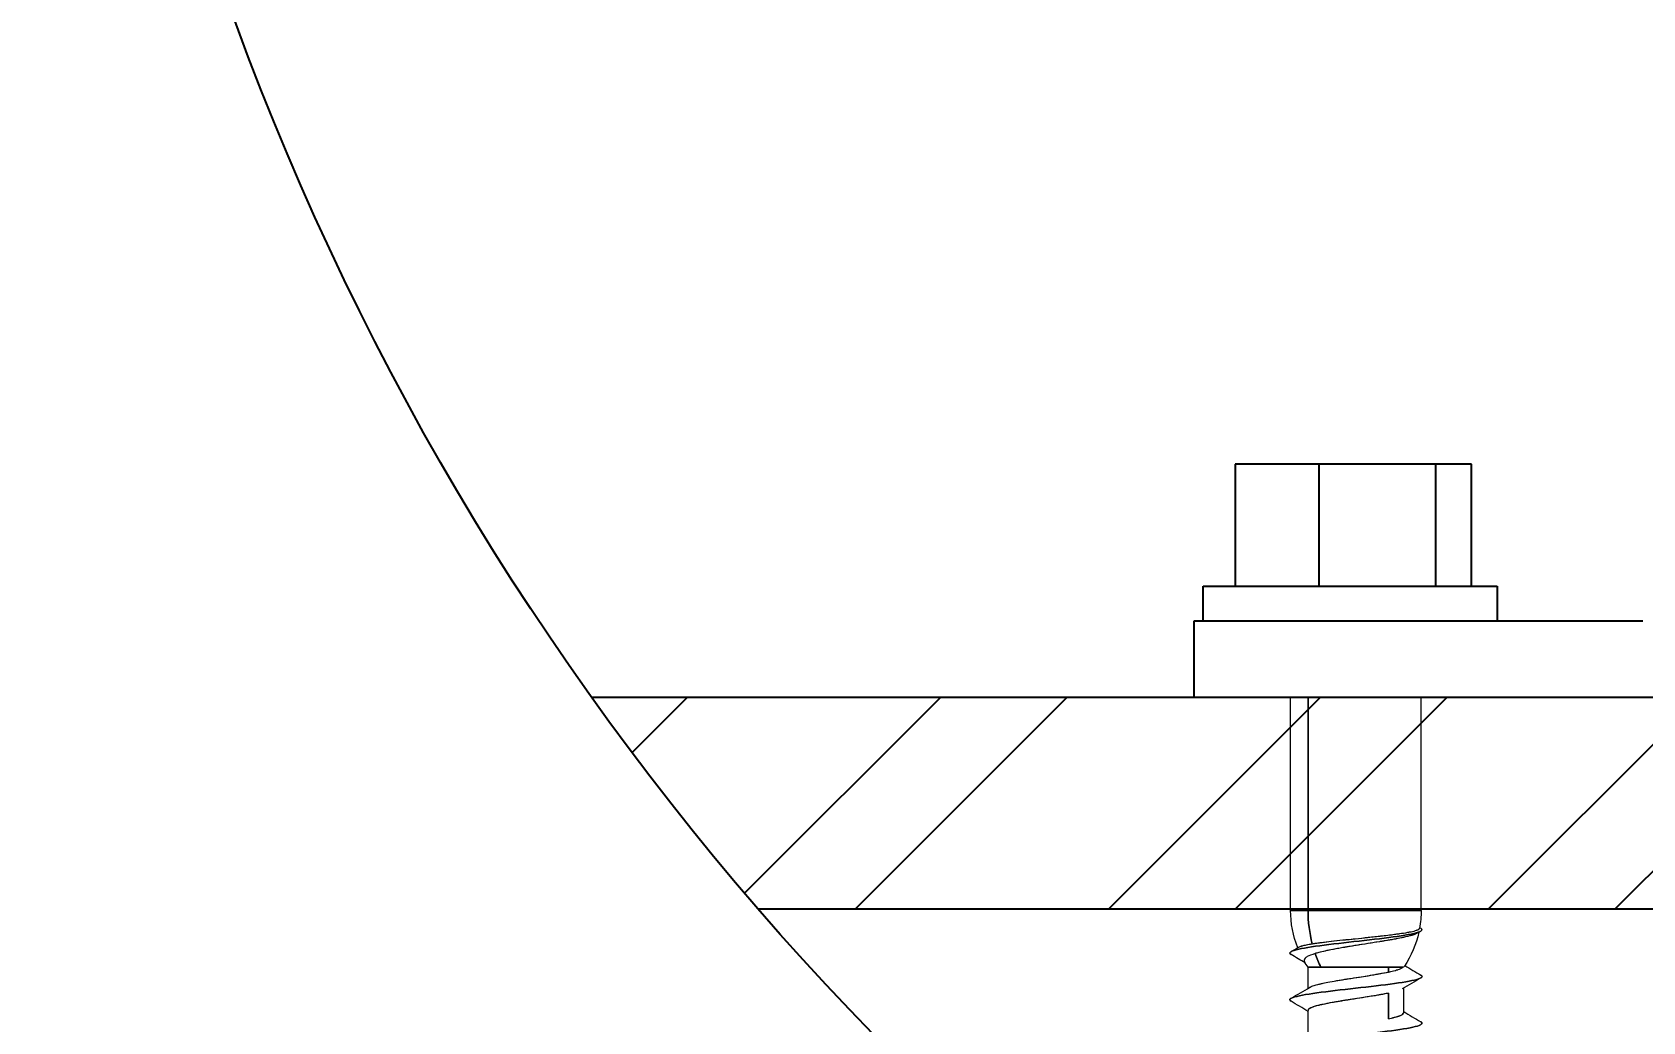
# Model space of a CAD drawing. Header units: inches. Extents: x 10 to 190, y 5 to 37.
# Drawn here: x 138.46 to 142.284, y 22.975 to 25.325 of the extents above; entities that cross this region are included whole.
import ezdxf
from ezdxf import colors
from ezdxf.entities.mleader import LeaderData, LeaderLine
from ezdxf.math import Vec2, Vec3

# ---------------------------------------------------------------- set-up
doc = ezdxf.new("R2010")
doc.units = ezdxf.units.IN
doc.header["$MEASUREMENT"] = 0
doc.styles.add('Tahoma', font='tahoma.ttf')

msp = doc.modelspace()

# ---------------------------------------------------------------- hatches: boundary and pattern name
at = {"true_color": 0x939598}
h = msp.add_hatch(dxfattribs=at)
h.set_pattern_fill('ANSI32', color=252, scale=1.7)
h.set_pattern_definition([(45, (155.2056, -6.7435), (-0.45078, 0.45078), []), (45, (155.5061, -6.7435), (-0.45078, 0.45078), [])])
edge = h.paths.add_edge_path()
edge.add_arc((145.2951, 27.6684), 6.7609, 215.46156, 220.87966)
edge.add_line((140.1833, 23.2436), (150.4069, 23.2436))
edge.add_arc((145.2951, 27.6684), 6.7609, 319.12034, 324.53844)
edge.add_line((150.8019, 23.746), (139.7884, 23.746))

# ---------------------------------------------------------------- linework, layer by layer
for p, q in [((141.8775, 24.2991), (141.316, 24.2991)), ((141.316, 24.2991), (141.316, 24.0099)), ((141.5149, 24.2991), (141.5149, 24.0099)), ((141.7919, 24.2991), (141.7919, 24.0099)), ((141.8775, 24.0099), (141.8775, 24.2991)), ((141.2402, 23.9265), (141.2402, 24.0099)), ((141.2402, 24.0099), (141.9386, 24.0099)), ((141.9386, 24.0099), (141.9386, 23.9265)), ((142.2839, 23.9265), (141.2183, 23.9265)), ((141.2183, 23.9265), (141.2183, 23.746)), ((141.2183, 23.746), (142.4873, 23.746))]:
    msp.add_line(p, q)
at = {"color": 0, "linetype": 'Continuous', "lineweight": 0, "extrusion": (-1, 6.12323e-17, 0)}
for p, q in [((141.4478, 23.2398), (141.4478, 23.746)), ((141.4892, 23.2398), (141.4892, 23.746)), ((141.4892, 23.746), (141.4892, 23.2398)), ((141.7578, 23.2398), (141.7578, 23.746)), ((141.4892, 23.2398), (141.4478, 23.2398)), ((141.4478, 23.2398), (141.4892, 23.2398)), ((141.4892, 23.2398), (141.7578, 23.2398)), ((141.7578, 23.2398), (141.4892, 23.2398)), ((141.4893, 23.1048), (141.68, 23.1048)), ((141.4893, 23.055), (141.4893, 23.1048)), ((141.5196, 23.1048), (141.4893, 23.1048)), ((141.7143, 23.1048), (141.5196, 23.1048)), ((141.68, 23.0936), (141.68, 23.1048)), ((141.68, 23.1048), (141.68, 23.0936)), ((141.68, 23.1048), (141.7143, 23.1048)), ((141.68, 22.9826), (141.68, 23.0434)), ((141.68, 23.0434), (141.68, 22.9826)), ((141.7163, 22.9972), (141.7163, 23.0556)), ((141.4893, 22.944), (141.4893, 23.0025))]:
    msp.add_line(p, q, dxfattribs=at)
for points in [[(139.7884, 23.746), (150.8019, 23.746)], [(140.1833, 23.2436), (150.4069, 23.2436)]]:
    msp.add_lwpolyline(points)
msp.add_circle((145.2951, 27.6684), 6.7609)
at = {"color": 0, "linetype": 'Continuous', "lineweight": 0, "extrusion": (0, 0, -1)}
for centre, start, end in [((-141.6881, 23.2398), 338.4106, 0), ((-141.5175, 23.2398), 180, 190.1647), ((-141.5175, 23.2398), 192.473, 213.4784), ((-141.6881, 23.2398), 325.8244, 329.6676)]:
    msp.add_arc(centre, 0.2403, start, end, dxfattribs=at)
for start_param, end_param in [(-1.906306, -1.570796), (-2.167274, -2.010951)]:
    msp.add_ellipse((141.6654, 23.2398), major_axis=(0, 0.2403), ratio=0.733138, start_param=start_param, end_param=end_param, dxfattribs=at)
at = {"color": 0, "linetype": 'Continuous', "lineweight": 0}
for start_param, end_param in [(-1.570796, -1.235287), (-1.130641, -0.974319)]:
    msp.add_ellipse((141.6654, 23.2398), major_axis=(0, -0.2403), ratio=0.733138, start_param=start_param, end_param=end_param, dxfattribs=at)
for points, knots in [([(141.4488, 23.1351), (141.4455, 23.1371), (141.4449, 23.139), (141.4516, 23.1446), (141.4664, 23.1483), (141.5116, 23.1557), (141.5418, 23.1594), (141.6061, 23.1667), (141.6402, 23.1704), (141.6994, 23.1778), (141.7245, 23.1815), (141.7561, 23.1888), (141.7626, 23.1925), (141.7582, 23.1966), (141.7576, 23.197), (141.7569, 23.1974)], [0.9754835, 0.9754835, 0.9754835, 0.9754835, 0.97744693, 0.97744693, 0.98120578, 0.98120578, 0.98496462, 0.98496462, 0.98872347, 0.98872347, 0.99248231, 0.99248231, 0.99624116, 0.99624116, 0.99665651, 0.99665651, 0.99665651, 0.99665651]), ([(141.7569, 23.1974), (141.7576, 23.197), (141.7582, 23.1966), (141.7626, 23.1925), (141.7561, 23.1888), (141.7245, 23.1815), (141.6994, 23.1778), (141.6402, 23.1704), (141.6061, 23.1667), (141.5418, 23.1594), (141.5116, 23.1557), (141.4664, 23.1483), (141.4516, 23.1446), (141.4449, 23.139), (141.4455, 23.1371), (141.4488, 23.1351)], [-0.99665651, -0.99665651, -0.99665651, -0.99665651, -0.99624116, -0.99624116, -0.99248231, -0.99248231, -0.98872347, -0.98872347, -0.98496462, -0.98496462, -0.98120578, -0.98120578, -0.97744693, -0.97744693, -0.9754835, -0.9754835, -0.9754835, -0.9754835]), ([(141.499, 23.1607), (141.4993, 23.1607), (141.4997, 23.1608), (141.5001, 23.1608), (141.5023, 23.1612), (141.5052, 23.1616), (141.5091, 23.1622), (141.5139, 23.1628), (141.5177, 23.1633), (141.5202, 23.1637), (141.5281, 23.1647), (141.5365, 23.1657), (141.5449, 23.1667), (141.5534, 23.1677), (141.5625, 23.1687), (141.5723, 23.1697), (141.5732, 23.1698), (141.5745, 23.17), (141.5762, 23.1701), (141.5787, 23.1704), (141.5822, 23.1708), (141.5865, 23.1712), (141.5946, 23.1721), (141.5995, 23.1726), (141.6011, 23.1727), (141.6114, 23.1738), (141.6211, 23.1748), (141.63, 23.1757), (141.6343, 23.1762), (141.644, 23.1772), (141.6581, 23.1788), (141.66, 23.179), (141.6625, 23.1793), (141.6657, 23.1797), (141.6705, 23.1802), (141.6768, 23.1809), (141.6841, 23.1818), (141.6935, 23.183), (141.7011, 23.184), (141.7072, 23.1849), (141.7123, 23.1856), (141.7191, 23.1866), (141.7263, 23.1879), (141.729, 23.1884), (141.7315, 23.1889), (141.7339, 23.1894), (141.7363, 23.1899), (141.7387, 23.1904), (141.7408, 23.191), (141.7458, 23.1922), (141.7485, 23.1933), (141.7501, 23.194), (141.752, 23.1949), (141.7536, 23.1959), (141.754, 23.1971), (141.754, 23.1972), (141.754, 23.1973), (141.754, 23.1974)], [0, 0, 0, 0, 0.004954, 0.004954, 0.004954, 0.03125, 0.03125, 0.03125, 0.0625, 0.0625, 0.0625, 0.125, 0.125, 0.125, 0.1875, 0.1875, 0.1875, 0.2001248, 0.2001248, 0.2001248, 0.21875, 0.21875, 0.21875, 0.25, 0.25, 0.25, 0.3125, 0.3125, 0.3125, 0.375, 0.375, 0.375, 0.3999377, 0.3999377, 0.3999377, 0.4375, 0.4375, 0.4375, 0.5, 0.5, 0.5, 0.5625, 0.5625, 0.5625, 0.5929762, 0.5929762, 0.5929762, 0.625, 0.625, 0.625, 0.6875, 0.6875, 0.6875, 0.75, 0.75, 0.75, 0.7537128, 0.7537128, 0.7537128, 0.7537128]), ([(141.499, 23.1607), (141.5057, 23.1617), (141.5138, 23.1629), (141.5231, 23.164), (141.5298, 23.1649), (141.5371, 23.1658), (141.5442, 23.1666), (141.5527, 23.1676), (141.5618, 23.1686), (141.5717, 23.1697), (141.5817, 23.1707), (141.5914, 23.1717), (141.6008, 23.1727), (141.6116, 23.1738), (141.6227, 23.175), (141.6323, 23.176), (141.6418, 23.177), (141.6526, 23.1782), (141.6647, 23.1796), (141.6781, 23.1811), (141.6889, 23.1824), (141.698, 23.1836), (141.7012, 23.184), (141.7043, 23.1844), (141.7073, 23.1849)], [0, 0, 0, 0, 0.072901, 0.072901, 0.072901, 0.125, 0.125, 0.125, 0.1875, 0.1875, 0.1875, 0.25, 0.25, 0.25, 0.3214286, 0.3214286, 0.3214286, 0.3928571, 0.3928571, 0.3928571, 0.471468, 0.471468, 0.471468, 0.4996302, 0.4996302, 0.4996302, 0.4996302]), ([(141.7486, 23.1858), (141.7466, 23.1846), (141.7437, 23.1834), (141.7403, 23.1822), (141.7366, 23.1809), (141.7321, 23.1796), (141.7261, 23.1781), (141.72, 23.1766), (141.7137, 23.1753), (141.7075, 23.174), (141.7021, 23.173), (141.6957, 23.1718), (141.6879, 23.1704), (141.6869, 23.1702), (141.6858, 23.17), (141.6844, 23.1697), (141.6747, 23.168), (141.667, 23.1668), (141.6621, 23.166), (141.661, 23.1658), (141.66, 23.1656), (141.6586, 23.1654), (141.651, 23.1642), (141.6418, 23.1627), (141.6314, 23.1611), (141.621, 23.1595), (141.6115, 23.158), (141.602, 23.1565), (141.5925, 23.1549), (141.5832, 23.1534), (141.5748, 23.152), (141.5664, 23.1505), (141.5574, 23.149), (141.548, 23.1472), (141.5346, 23.1446), (141.5235, 23.1421), (141.5151, 23.1399), (141.5117, 23.139), (141.5086, 23.1382), (141.506, 23.1374)], [0.315789, 0.315789, 0.315789, 0.315789, 0.375, 0.375, 0.375, 0.4375, 0.4375, 0.4375, 0.5, 0.5, 0.5, 0.5550015, 0.5550015, 0.5550015, 0.5625, 0.5625, 0.5625, 0.6134033, 0.6134033, 0.6134033, 0.625, 0.625, 0.625, 0.6875, 0.6875, 0.6875, 0.75, 0.75, 0.75, 0.8125, 0.8125, 0.8125, 0.875, 0.875, 0.875, 0.9636086, 0.9636086, 0.9636086, 1, 1, 1, 1]), ([(141.7486, 23.1858), (141.7468, 23.1847), (141.744, 23.1835), (141.7398, 23.182), (141.737, 23.181), (141.7342, 23.1802), (141.7318, 23.1796), (141.7293, 23.1789), (141.7272, 23.1784), (141.7257, 23.178), (141.7188, 23.1763), (141.7122, 23.175), (141.7071, 23.174), (141.7006, 23.1727), (141.6931, 23.1713), (141.6847, 23.1698), (141.6818, 23.1693), (141.6778, 23.1686), (141.6723, 23.1677), (141.6693, 23.1672), (141.6665, 23.1667), (141.6641, 23.1663), (141.6623, 23.166), (141.6607, 23.1657), (141.6592, 23.1655), (141.6468, 23.1635), (141.6374, 23.1621), (141.6319, 23.1612), (141.6226, 23.1597), (141.6131, 23.1583), (141.6035, 23.1567), (141.5995, 23.1561), (141.5948, 23.1553), (141.5895, 23.1544), (141.5854, 23.1537), (141.5813, 23.1531), (141.5773, 23.1524), (141.5768, 23.1523), (141.5762, 23.1522), (141.5756, 23.1521), (141.571, 23.1513), (141.5666, 23.1505), (141.5621, 23.1498), (141.5584, 23.1491), (141.5541, 23.1483), (141.5493, 23.1474), (141.5408, 23.1458), (141.5328, 23.1441), (141.5256, 23.1425), (141.5219, 23.1416), (141.515, 23.14), (141.507, 23.1377), (141.5066, 23.1376), (141.5063, 23.1375), (141.506, 23.1374)], [0.3150203, 0.3150203, 0.3150203, 0.3150203, 0.375, 0.375, 0.375, 0.4056357, 0.4056357, 0.4056357, 0.4375, 0.4375, 0.4375, 0.5, 0.5, 0.5, 0.5625, 0.5625, 0.5625, 0.59375, 0.59375, 0.59375, 0.6120792, 0.6120792, 0.6120792, 0.625, 0.625, 0.625, 0.6875, 0.6875, 0.6875, 0.75, 0.75, 0.75, 0.78125, 0.78125, 0.78125, 0.8085147, 0.8085147, 0.8085147, 0.8125, 0.8125, 0.8125, 0.84375, 0.84375, 0.84375, 0.875, 0.875, 0.875, 0.9375, 0.9375, 0.9375, 0.9975072, 0.9975072, 0.9975072, 1, 1, 1, 1]), ([(141.7263, 23.1879), (141.7316, 23.1889), (141.7366, 23.1899), (141.7409, 23.191), (141.7463, 23.1924), (141.7499, 23.1937), (141.7518, 23.1949), (141.753, 23.1957), (141.7537, 23.1964), (141.754, 23.1972)], [0.5633866, 0.5633866, 0.5633866, 0.5633866, 0.625, 0.625, 0.625, 0.7023924, 0.7023924, 0.7023924, 0.7491506, 0.7491506, 0.7491506, 0.7491506]), ([(141.4673, 23.1529), (141.4677, 23.1531), (141.4682, 23.1534), (141.4689, 23.1537), (141.4708, 23.1546), (141.4733, 23.1554), (141.4757, 23.156), (141.4783, 23.1567), (141.4817, 23.1575), (141.4859, 23.1583), (141.4897, 23.1591), (141.4941, 23.1599), (141.499, 23.1607)], [0.8276654, 0.8276654, 0.8276654, 0.8276654, 0.8392857, 0.8392857, 0.8392857, 0.8928571, 0.8928571, 0.8928571, 0.9464286, 0.9464286, 0.9464286, 1, 1, 1, 1]), ([(141.4729, 23.1552), (141.4731, 23.1552), (141.4732, 23.1553), (141.4733, 23.1553), (141.4788, 23.157), (141.4864, 23.1585), (141.4943, 23.1599), (141.4959, 23.1602), (141.4974, 23.1604), (141.499, 23.1607)], [0.8721925, 0.8721925, 0.8721925, 0.8721925, 0.875, 0.875, 0.875, 0.979864, 0.979864, 0.979864, 1, 1, 1, 1]), ([(141.506, 23.1374), (141.4978, 23.135), (141.4915, 23.1325), (141.4872, 23.1301), (141.485, 23.1289), (141.4833, 23.1276), (141.4821, 23.1264), (141.4809, 23.1252), (141.4801, 23.1239), (141.4798, 23.1223), (141.4796, 23.121), (141.48, 23.1197), (141.4807, 23.1184)], [0, 0, 0, 0, 0.25, 0.25, 0.25, 0.375, 0.375, 0.375, 0.5, 0.5, 0.5, 0.6118816, 0.6118816, 0.6118816, 0.6118816]), ([(141.68, 23.0936), (141.684, 23.0944), (141.6881, 23.0954), (141.6921, 23.0964), (141.699, 23.0982), (141.7016, 23.0991), (141.702, 23.0992), (141.7025, 23.0994), (141.703, 23.0995), (141.7035, 23.0997), (141.7053, 23.1003), (141.7074, 23.1011), (141.7095, 23.102), (141.7121, 23.1032), (141.7134, 23.1041), (141.7143, 23.1048)], [0, 0, 0, 0, 0.25, 0.25, 0.25, 0.5, 0.5, 0.5, 0.556537, 0.556537, 0.556537, 0.75, 0.75, 0.75, 1, 1, 1, 1]), ([(141.4488, 23.0241), (141.4452, 23.0262), (141.4449, 23.0283), (141.453, 23.034), (141.4686, 23.0377), (141.5148, 23.0451), (141.5454, 23.0488), (141.6101, 23.0562), (141.644, 23.0598), (141.7026, 23.0672), (141.727, 23.0709), (141.7572, 23.0783), (141.7629, 23.082), (141.7578, 23.0859), (141.7574, 23.0862), (141.7569, 23.0864)], [0.93774534, 0.93774534, 0.93774534, 0.93774534, 0.93985849, 0.93985849, 0.94361733, 0.94361733, 0.94737618, 0.94737618, 0.95113502, 0.95113502, 0.95489387, 0.95489387, 0.95865271, 0.95865271, 0.9589223, 0.9589223, 0.9589223, 0.9589223]), ([(141.7569, 23.0864), (141.7574, 23.0862), (141.7578, 23.0859), (141.7629, 23.082), (141.7572, 23.0783), (141.727, 23.0709), (141.7026, 23.0672), (141.644, 23.0598), (141.6101, 23.0562), (141.5454, 23.0488), (141.5148, 23.0451), (141.4686, 23.0377), (141.453, 23.034), (141.4449, 23.0283), (141.4452, 23.0262), (141.4488, 23.0241)], [-0.9589223, -0.9589223, -0.9589223, -0.9589223, -0.95865271, -0.95865271, -0.95489387, -0.95489387, -0.95113502, -0.95113502, -0.94737618, -0.94737618, -0.94361733, -0.94361733, -0.93985849, -0.93985849, -0.93774534, -0.93774534, -0.93774534, -0.93774534]), ([(141.4932, 23.0573), (141.4939, 23.0577), (141.495, 23.0583), (141.4964, 23.0589), (141.4991, 23.0601), (141.5024, 23.0613), (141.5061, 23.0624), (141.5075, 23.0628), (141.5095, 23.0634), (141.5124, 23.0641), (141.5155, 23.0649), (141.518, 23.0655), (141.5196, 23.0659), (141.5204, 23.0661), (141.5213, 23.0663), (141.5225, 23.0665), (141.5256, 23.0672), (141.53, 23.0681), (141.5363, 23.0693), (141.5431, 23.0706), (141.5496, 23.0718), (141.5554, 23.0728), (141.5583, 23.0733), (141.5618, 23.0739), (141.5658, 23.0745), (141.5693, 23.0751), (141.5729, 23.0757), (141.5765, 23.0763), (141.5789, 23.0767), (141.5816, 23.0771), (141.5847, 23.0776), (141.5887, 23.0782), (141.5933, 23.0789), (141.5985, 23.0797), (141.6082, 23.0812), (141.6156, 23.0824), (141.6207, 23.0832), (141.6253, 23.0839), (141.6326, 23.0851), (141.6422, 23.0867), (141.6463, 23.0874), (141.6502, 23.088), (141.6538, 23.0886), (141.6568, 23.0892), (141.6596, 23.0897), (141.6622, 23.0901), (141.673, 23.0921), (141.6783, 23.0933), (141.68, 23.0936)], [0.3560294, 0.3560294, 0.3560294, 0.3560294, 0.375, 0.375, 0.375, 0.4375, 0.4375, 0.4375, 0.46875, 0.46875, 0.46875, 0.5, 0.5, 0.5, 0.5168864, 0.5168864, 0.5168864, 0.5625, 0.5625, 0.5625, 0.625, 0.625, 0.625, 0.65625, 0.65625, 0.65625, 0.6875, 0.6875, 0.6875, 0.7143892, 0.7143892, 0.7143892, 0.75, 0.75, 0.75, 0.8125, 0.8125, 0.8125, 0.875, 0.875, 0.875, 0.9090246, 0.9090246, 0.9090246, 0.9375, 0.9375, 0.9375, 1, 1, 1, 1]), ([(141.5974, 23.0796), (141.5975, 23.0796), (141.5976, 23.0796), (141.5977, 23.0796), (141.6133, 23.082), (141.6283, 23.0843), (141.6425, 23.0867)], [0.7492425, 0.7492425, 0.7492425, 0.7492425, 0.75, 0.75, 0.75, 0.8746825, 0.8746825, 0.8746825, 0.8746825]), ([(141.6637, 23.0904), (141.6641, 23.0905), (141.6645, 23.0906), (141.665, 23.0906), (141.6734, 23.0922), (141.6789, 23.0934), (141.68, 23.0936)], [0.93427687, 0.93427687, 0.93427687, 0.93427687, 0.9375, 0.9375, 0.9375, 1, 1, 1, 1]), ([(141.68, 23.0434), (141.6783, 23.0431), (141.673, 23.0419), (141.6622, 23.0399), (141.6596, 23.0394), (141.6568, 23.0389), (141.6538, 23.0384), (141.6502, 23.0378), (141.6464, 23.0371), (141.6423, 23.0365), (141.6326, 23.0349), (141.6252, 23.0337), (141.6207, 23.033), (141.6156, 23.0322), (141.6082, 23.031), (141.5986, 23.0295), (141.5935, 23.0287), (141.5889, 23.028), (141.5847, 23.0274), (141.5817, 23.0269), (141.579, 23.0265), (141.5765, 23.0261), (141.5727, 23.0255), (141.5691, 23.0249), (141.5658, 23.0243), (141.5627, 23.0238), (141.5592, 23.0233), (141.5554, 23.0226), (141.5497, 23.0216), (141.5431, 23.0205), (141.5362, 23.0191), (141.53, 23.0179), (141.5256, 23.017), (141.5225, 23.0163), (141.5213, 23.016), (141.5204, 23.0158), (141.5195, 23.0156), (141.5179, 23.0153), (141.5155, 23.0147), (141.5124, 23.0139), (141.5095, 23.0132), (141.5075, 23.0126), (141.5061, 23.0122), (141.5024, 23.0111), (141.4991, 23.0099), (141.4964, 23.0087), (141.4917, 23.0066), (141.4909, 23.0055), (141.4907, 23.0052), (141.4905, 23.0051), (141.4892, 23.0041), (141.4893, 23.0025)], [0, 0, 0, 0, 0.0625, 0.0625, 0.0625, 0.0910236, 0.0910236, 0.0910236, 0.125, 0.125, 0.125, 0.1875, 0.1875, 0.1875, 0.25, 0.25, 0.25, 0.2866586, 0.2866586, 0.2866586, 0.3125, 0.3125, 0.3125, 0.34375, 0.34375, 0.34375, 0.375, 0.375, 0.375, 0.4375, 0.4375, 0.4375, 0.483038, 0.483038, 0.483038, 0.5, 0.5, 0.5, 0.53125, 0.53125, 0.53125, 0.5625, 0.5625, 0.5625, 0.625, 0.625, 0.625, 0.6875, 0.6875, 0.6875, 0.7430454, 0.7430454, 0.7430454, 0.7430454]), ([(141.68, 23.0434), (141.6737, 23.0421), (141.6668, 23.0408), (141.6615, 23.0398), (141.6562, 23.0388), (141.6487, 23.0375), (141.6392, 23.036), (141.6202, 23.0329), (141.6027, 23.0302), (141.5892, 23.0281), (141.5842, 23.0273), (141.5779, 23.0263), (141.569, 23.0249), (141.5601, 23.0234), (141.5543, 23.0224), (141.5499, 23.0216), (141.5455, 23.0209), (141.54, 23.0199), (141.5336, 23.0186), (141.5272, 23.0173), (141.5226, 23.0163), (141.5189, 23.0155), (141.5146, 23.0145), (141.5101, 23.0133), (141.5067, 23.0124), (141.5033, 23.0114), (141.4995, 23.0102), (141.4956, 23.0084), (141.4917, 23.0065), (141.4909, 23.0054), (141.4906, 23.0052), (141.4904, 23.005), (141.4893, 23.0039), (141.4893, 23.0025)], [0, 0, 0, 0, 0.0714286, 0.0714286, 0.0714286, 0.1428571, 0.1428571, 0.1428571, 0.2857143, 0.2857143, 0.2857143, 0.3392857, 0.3392857, 0.3392857, 0.3928571, 0.3928571, 0.3928571, 0.4464286, 0.4464286, 0.4464286, 0.5, 0.5, 0.5, 0.5625, 0.5625, 0.5625, 0.625, 0.625, 0.625, 0.6875, 0.6875, 0.6875, 0.7464897, 0.7464897, 0.7464897, 0.7464897]), ([(141.68, 22.9826), (141.685, 22.9837), (141.6901, 22.9848), (141.6957, 22.9864), (141.7013, 22.9879), (141.7046, 22.989), (141.7068, 22.9899), (141.709, 22.9907), (141.7114, 22.9919), (141.713, 22.9929), (141.7145, 22.9938), (141.7158, 22.995), (141.7162, 22.9963), (141.7163, 22.9966), (141.7163, 22.9969), (141.7163, 22.9972)], [0, 0, 0, 0, 0.0625, 0.0625, 0.0625, 0.125, 0.125, 0.125, 0.1875, 0.1875, 0.1875, 0.25, 0.25, 0.25, 0.2633452, 0.2633452, 0.2633452, 0.2633452]), ([(141.68, 22.9826), (141.6849, 22.9836), (141.6899, 22.9848), (141.6948, 22.9861), (141.7, 22.9875), (141.703, 22.9885), (141.7048, 22.9891), (141.7052, 22.9893), (141.7056, 22.9894), (141.706, 22.9896), (141.707, 22.99), (141.7085, 22.9906), (141.7101, 22.9913), (141.7118, 22.9921), (141.7127, 22.9927), (141.7132, 22.993), (141.7149, 22.9942), (141.7159, 22.9953), (141.7162, 22.9965), (141.7162, 22.9966), (141.7163, 22.9968), (141.7163, 22.9972)], [0, 0, 0, 0, 0.0625, 0.0625, 0.0625, 0.1117725, 0.1117725, 0.1117725, 0.125, 0.125, 0.125, 0.15625, 0.15625, 0.15625, 0.1875, 0.1875, 0.1875, 0.25, 0.25, 0.25, 0.2670222, 0.2670222, 0.2670222, 0.2670222]), ([(141.4488, 22.9131), (141.445, 22.9154), (141.4448, 22.9176), (141.4544, 22.9235), (141.4708, 22.9272), (141.5182, 22.9345), (141.5491, 22.9382), (141.614, 22.9456), (141.6478, 22.9493), (141.7056, 22.9566), (141.7295, 22.9603), (141.7582, 22.9677), (141.7631, 22.9714), (141.7573, 22.9752), (141.7571, 22.9753), (141.7569, 22.9754)], [0.90000731, 0.90000731, 0.90000731, 0.90000731, 0.90227005, 0.90227005, 0.90602889, 0.90602889, 0.90978774, 0.90978774, 0.91354658, 0.91354658, 0.91730542, 0.91730542, 0.92106427, 0.92106427, 0.92118945, 0.92118945, 0.92118945, 0.92118945]), ([(141.7569, 22.9754), (141.7571, 22.9753), (141.7573, 22.9752), (141.7631, 22.9714), (141.7582, 22.9677), (141.7295, 22.9603), (141.7056, 22.9566), (141.6478, 22.9493), (141.614, 22.9456), (141.5491, 22.9382), (141.5182, 22.9345), (141.4708, 22.9272), (141.4544, 22.9235), (141.4448, 22.9176), (141.445, 22.9154), (141.4488, 22.9131)], [-0.92118945, -0.92118945, -0.92118945, -0.92118945, -0.92106427, -0.92106427, -0.91730542, -0.91730542, -0.91354658, -0.91354658, -0.90978774, -0.90978774, -0.90602889, -0.90602889, -0.90227005, -0.90227005, -0.90000731, -0.90000731, -0.90000731, -0.90000731])]:
    msp.add_open_spline(points, degree=3, knots=knots, dxfattribs=at)
for points in [[(141.7568, 23.1907), (141.7541, 23.189), (141.7513, 23.1874), (141.7486, 23.1858)], [(141.7502, 23.194), (141.7502, 23.194), (141.7502, 23.194), (141.7502, 23.194)], [(141.7543, 23.199), (141.7552, 23.1985), (141.7561, 23.1979), (141.7569, 23.1974)], [(141.4487, 23.1419), (141.4549, 23.1456), (141.4611, 23.1492), (141.4673, 23.1529)], [(141.4827, 23.1151), (141.4714, 23.1218), (141.4601, 23.1285), (141.4488, 23.1351)], [(141.7143, 23.1048), (141.7163, 23.1056), (141.7174, 23.1064), (141.7179, 23.1072)], [(141.719, 23.1089), (141.7316, 23.1013), (141.7443, 23.0939), (141.7569, 23.0864)], [(141.4487, 23.0309), (141.4635, 23.0397), (141.4784, 23.0484), (141.4932, 23.0573)], [(141.7568, 23.0796), (141.742, 23.0709), (141.7271, 23.0621), (141.7123, 23.0533)], [(141.4893, 23.0001), (141.4758, 23.0082), (141.4623, 23.0162), (141.4488, 23.0241)], [(141.7163, 22.9995), (141.7298, 22.9914), (141.7434, 22.9834), (141.7569, 22.9754)]]:
    msp.add_open_spline(points, degree=3, dxfattribs=at)

# ---------------------------------------------------------------- leaders
ml = msp.add_multileader_mtext('Standard')
ml.set_content('5/16" STAINLESS STEEL LAG BOLT OR STRUCTURAL SCREW WITH 2-1/2" MIN. EMBEDMENT AND FLAT WASHER', color=256, style='Tahoma')
ml.set_leader_properties()
ml.build(insert=Vec2(0, 0))
ml.multileader.update_dxf_attribs({"dogleg_length": 0.36, "arrow_head_size": 0.3438, "scale": 4})
ctx = ml.context
ctx.base_point, ctx.scale, ctx.char_height, ctx.arrow_head_size, ctx.landing_gap_size, ctx.plane_origin = Vec3(111.3402, 24.0131), 4, 0.34375, 0.3438, 0.495, Vec3(104.3275, 27.2986)
notes = []
notes.append((ctx, [(0, (1, 1, 0), (109.3602, 24.0131), (1, 0), 1.98, [(0, [(103.1886, 25.2255)], 0, [])])]))
ctx.mtext.insert, ctx.mtext.width, ctx.mtext.flow_direction = Vec3(111.8352, 24.1881), 7.577458, 5
for ctx, leaders in notes:
    for number, flags, end, landing, length, lines in leaders:
        leader = LeaderData()
        leader.index, (leader.has_last_leader_line, leader.has_dogleg_vector, leader.attachment_direction) = number, flags
        leader.last_leader_point, leader.dogleg_vector, leader.dogleg_length = Vec3(end), Vec3(landing), length
        for number, points, colour, breaks in lines:
            line = LeaderLine()
            line.index, line.vertices, line.color, line.breaks = number, Vec3.list(points), colors.encode_raw_color(colour), breaks
            leader.lines.append(line)
        ctx.leaders.append(leader)

doc.saveas('drawing.dxf')
